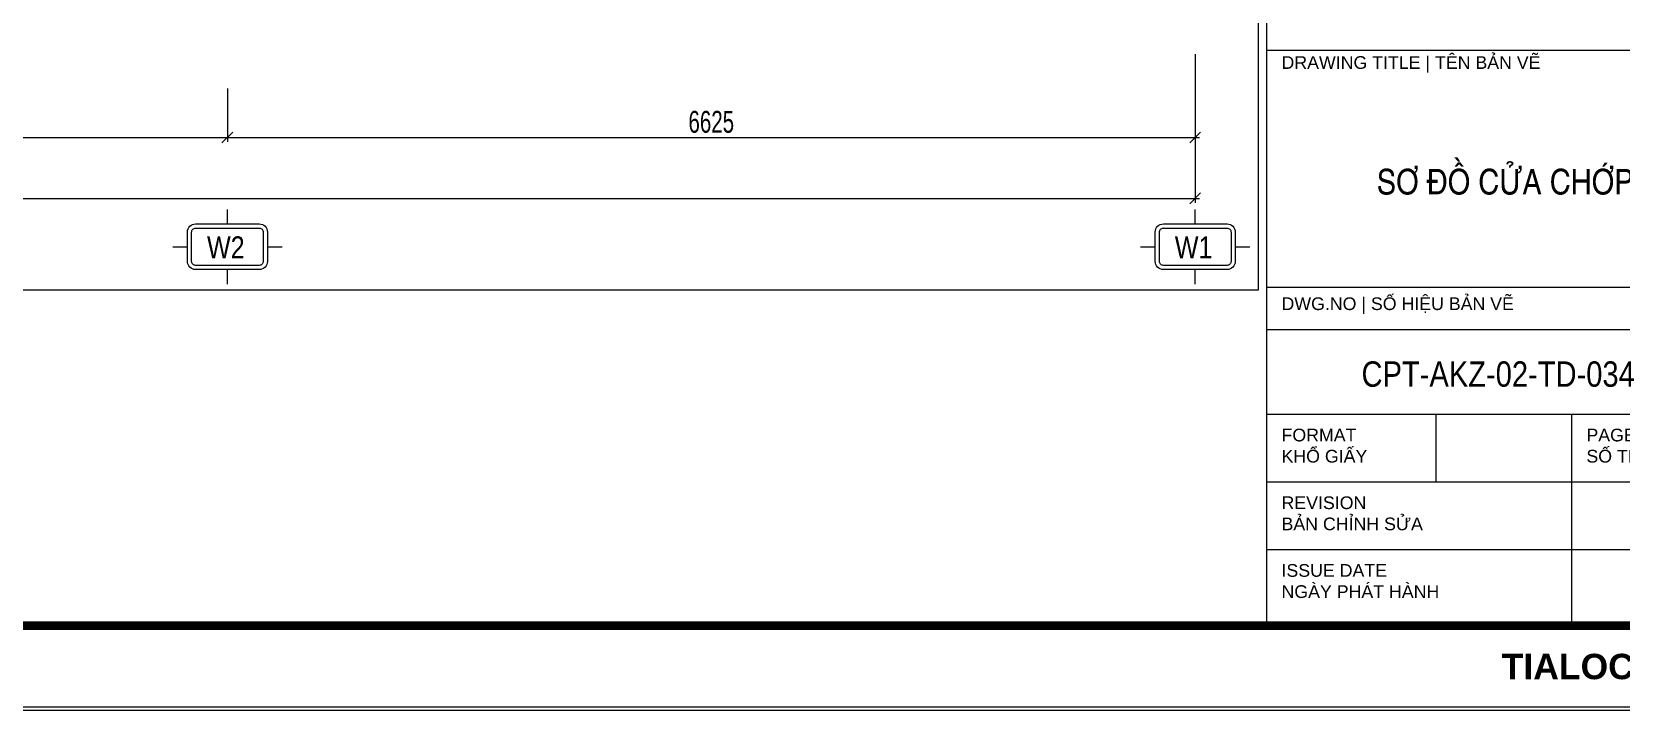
# Model space of a CAD drawing. Header units: inches. Extents: x 340055 to 349452, y -34649 to -30845.
# Drawn here: x 344599.8 to 344817.4, y -33835.7 to -33742.8 of the extents above; entities that cross this region are included whole.
import ezdxf
from ezdxf.enums import TextEntityAlignment as Align

# ---------------------------------------------------------------- set-up
doc = ezdxf.new("R2010")
doc.units = ezdxf.units.IN
doc.header["$MEASUREMENT"] = 0
for name, color, linetype in [('0 @ 1', 7, 'Continuous'), ('3', 3, 'Continuous'), ('7', 7, 'Continuous'), ('8', 8, 'Continuous'), ('NET IN', 3, 'Continuous')]:
    doc.layers.add(name, color=color, linetype=linetype)
doc.layers.add('Cover text', color=7, linetype='Continuous', true_color=0x52370f)
for name, color, linetype, lineweight in [('TL-TIILE BLOCK A2$0$TL-TITLE BLOCK - TEXT @ 1', 7, 'Continuous', 25), ('TL-TIILE BLOCK A2$0$TL-TITLE BLOCK 1', 7, 'Continuous', 50), ('TL-TIILE BLOCK A2$0$TL-TITLE BLOCK 2', 7, 'Continuous', 25)]:
    doc.layers.add(name, color=color, linetype=linetype, lineweight=lineweight)
doc.styles.add('hx2', font='')
doc.styles.add('ST1H', font='vnshxh.shx', dxfattribs={"width": 0.7})
doc.styles.add('TIEU DE', font='', dxfattribs={"width": 0.8})
doc.styles.add('TL-TIILE BLOCK A2$0$MEP-TEXT T.BLOCK 1', font='arial.ttf', dxfattribs={"height": 1.5})
doc.styles.add('TL-TIILE BLOCK A2$0$MEP-TEXT T.BLOCK 3', font='arial.ttf', dxfattribs={"height": 3})
doc.styles.get('hx2').set_extended_font_data('.VnArial NarrowH')
doc.styles.get('TIEU DE').set_extended_font_data('.VnArial NarrowH')
doc.dimstyles.new('50', dxfattribs={"dimtxt": 3, "dimasz": 1.5, "dimexe": 0.6, "dimexo": 0, "dimtad": 1, "dimdec": 0, "dimlfac": 50, "dimzin": 0, "dimdsep": 46, "dimtxsty": 'ST1H', "dimblk": 'OBLIQUE', "dimcen": 1, "dimdle": 0.6, "dimclrd": 8, "dimclre": 8, "dimclrt": 3, "dimadec": 0, "dimazin": 0, "dimtfac": 1, "dimtdec": 0, "dimtix": 1, "dimtofl": 0, "dimtmove": 0, "dimatfit": 3, "dimfxl": 0, "dimtolj": 1, "dimtzin": 0, "dimlwd": -1, "dimlwe": -1, "dimarcsym": 0})

# ---------------------------------------------------------------- blocks, each defined once
blk = doc.blocks.new('TENTRUC')
at = {"layer": '7'}
for p, q in [((0, 8.27), (0, 10.26)), ((-7.48, 5.13), (-5.48, 5.13)), ((5.48, 5.13), (7.48, 5.13)), ((0, 0), (0, 2))]:
    blk.add_line(p, q, dxfattribs=at)
blk.add_lwpolyline([(-4.36, 8.27), (4.36, 8.27, -0.414214), (5.48, 7.14), (5.48, 3.12, -0.414214), (4.36, 2), (-4.36, 2, -0.414214), (-5.48, 3.12), (-5.48, 7.14, -0.414214)], format="xyb", close=True, dxfattribs=at)
at = {"layer": '8', "ltscale": 15}
blk.add_lwpolyline([(-4.36, 7.68), (4.36, 7.68, -0.414214), (4.9, 7.14), (4.9, 3.12, -0.414214), (4.36, 2.58), (-4.36, 2.58, -0.414214), (-4.9, 3.12), (-4.9, 7.14, -0.414214)], format="xyb", close=True, dxfattribs=at)
at = {"layer": '3', "style": 'hx2'}
blk.add_attdef('TR', text='', height=2.9, dxfattribs=at).set_placement((-0.16, 3.83), align=Align.CENTER)
blk = doc.blocks.new('_Oblique')
at = {"color": 0, "linetype": 'ByBlock', "lineweight": -2}
blk.add_line((-0.5, -0.5), (0.5, 0.5), dxfattribs=at)
blk = doc.blocks.new('*D303')
at = {"color": 8, "transparency": 16777216}
for p, q in [((344494.03, -33750.54), (344494.03, -33757.85)), ((344626.53, -33750.54), (344626.53, -33757.85)), ((344493.43, -33757.25), (344627.13, -33757.25))]:
    blk.add_line(p, q, dxfattribs=at)
at = {"layer": 'Defpoints', "color": 0, "transparency": 16777216}
for p in [(344494.03, -33750.54), (344626.53, -33750.54), (344626.53, -33757.25)]:
    blk.add_point(p, dxfattribs=at)
at = {"color": 8, "transparency": 16777216, "xscale": 1.5, "yscale": 1.5, "zscale": 1.5, "rotation": 180}
blk.add_blockref('_Oblique', (344494.03, -33757.25), dxfattribs=at)
at = {"color": 8, "transparency": 16777216, "xscale": 1.5, "yscale": 1.5, "zscale": 1.5}
blk.add_blockref('_Oblique', (344626.53, -33757.25), dxfattribs=at)
at = {"color": 3, "transparency": 16777216, "insert": (344560.28, -33755.12), "char_height": 3, "attachment_point": 5, "style": 'ST1H'}
blk.add_mtext('\\A1;6625', dxfattribs=at)
blk = doc.blocks.new('*D304')
at = {"color": 8, "transparency": 16777216}
for p, q in [((344759.03, -33745.81), (344759.03, -33757.85)), ((344626.54, -33750.54), (344626.54, -33757.85)), ((344625.94, -33757.25), (344759.63, -33757.25))]:
    blk.add_line(p, q, dxfattribs=at)
at = {"layer": 'Defpoints', "color": 0, "transparency": 16777216}
for p in [(344759.03, -33745.81), (344626.54, -33750.54), (344759.03, -33757.25)]:
    blk.add_point(p, dxfattribs=at)
at = {"color": 8, "transparency": 16777216, "xscale": 1.5, "yscale": 1.5, "zscale": 1.5, "rotation": 180}
blk.add_blockref('_Oblique', (344626.54, -33757.25), dxfattribs=at)
at = {"color": 8, "transparency": 16777216, "xscale": 1.5, "yscale": 1.5, "zscale": 1.5}
blk.add_blockref('_Oblique', (344759.03, -33757.25), dxfattribs=at)
at = {"color": 3, "transparency": 16777216, "insert": (344692.78, -33755.12), "char_height": 3, "attachment_point": 5, "style": 'ST1H'}
blk.add_mtext('\\A1;6625', dxfattribs=at)
blk = doc.blocks.new('*D305')
at = {"color": 8, "transparency": 16777216}
for p, q in [((344229.04, -33750.54), (344229.04, -33766.19)), ((344759.03, -33750.54), (344759.03, -33766.19)), ((344228.44, -33765.59), (344759.63, -33765.59))]:
    blk.add_line(p, q, dxfattribs=at)
at = {"layer": 'Defpoints', "color": 0, "transparency": 16777216}
for p in [(344229.04, -33750.54), (344759.03, -33750.54), (344759.03, -33765.59)]:
    blk.add_point(p, dxfattribs=at)
at = {"color": 8, "transparency": 16777216, "xscale": 1.5, "yscale": 1.5, "zscale": 1.5, "rotation": 180}
blk.add_blockref('_Oblique', (344229.04, -33765.59), dxfattribs=at)
at = {"color": 8, "transparency": 16777216, "xscale": 1.5, "yscale": 1.5, "zscale": 1.5}
blk.add_blockref('_Oblique', (344759.03, -33765.59), dxfattribs=at)
at = {"color": 3, "transparency": 16777216, "insert": (344494.04, -33763.46), "char_height": 3, "attachment_point": 5, "style": 'ST1H'}
blk.add_mtext('\\A1;26500', dxfattribs=at)
blk = doc.blocks.new('kt kien truc 1')
at = {"layer": 'Defpoints', "color": 8}
blk.add_lwpolyline([(0, 0), (594, 0), (594, 420), (0, 420)], close=True, dxfattribs=at)
at = {"layer": 'TL-TIILE BLOCK A2$0$TL-TITLE BLOCK 1', "const_width": 1}
blk.add_lwpolyline([(20, 10), (579, 10), (584, 15), (584, 405), (579, 410), (20, 410), (15, 405), (15, 15)], close=True, dxfattribs=at)
at = {"layer": 'TL-TIILE BLOCK A2$0$TL-TITLE BLOCK 2'}
for p, q in [((509, 410), (509, 10)), ((509, 78), (584, 78)), ((509, 50), (584, 50)), ((509, 45), (584, 45)), ((509, 35), (584, 35)), ((529, 35), (529, 27)), ((545, 35), (545, 10)), ((509, 27), (584, 27)), ((509, 19), (584, 19))]:
    blk.add_line(p, q, dxfattribs=at)
at = {"layer": '0 @ 1', "insert": (536.78, 6.67), "char_height": 3, "attachment_point": 1, "style": 'TL-TIILE BLOCK A2$0$MEP-TEXT T.BLOCK 3'}
blk.add_mtext_dynamic_manual_height_columns('\\pt15;{\\fArial|b1|i0|c0|p34;TIALOC CONFIDENTIAL}', width=49.3859, gutter_width=12.5, heights=[0], dxfattribs=at)
at = {"layer": 'TL-TIILE BLOCK A2$0$TL-TITLE BLOCK - TEXT @ 1', "char_height": 1.5, "attachment_point": 1, "style": 'TL-TIILE BLOCK A2$0$MEP-TEXT T.BLOCK 1'}
for s, width, insert in [('DRAWING TITLE | TÊN BẢN VẼ', 63.0963, (510.78, 77.29)), ('DWG.NO | SỐ HIỆU BẢN VẼ', 37.618, (510.78, 48.79)), ('FORMAT', 21.1246, (510.78, 33.27)), ('PAGE NO.', 21.1246, (546.78, 33.27)), ('KHỔ GIẤY', 31.0296, (510.78, 30.77)), ('SỐ TRANG', 31.0296, (546.78, 30.77)), ('REVISION', 21.1246, (510.78, 25.27)), ('BẢN CHỈNH SỬA', 31.0296, (510.78, 22.77)), ('ISSUE DATE', 21.1246, (510.78, 17.27)), ('NGÀY PHÁT HÀNH', 31.0296, (510.78, 14.77))]:
    blk.add_mtext_dynamic_manual_height_columns(s, width=width, gutter_width=15, heights=[0], dxfattribs=dict(at, insert=insert))

msp = doc.modelspace()

# ---------------------------------------------------------------- linework, layer by layer
at = {"color": 8}
msp.add_lwpolyline([(344767.7032, -33593.2478), (344198.3653, -33593.2478), (344198.3653, -33778.1197), (344767.7032, -33778.1197)], close=True, dxfattribs=at)
at = {"layer": 'NET IN'}
msp.add_lwpolyline([(344178.5705, -33348.7137), (344867.3504, -33348.7137), (344867.3504, -33835.3143), (344178.5705, -33835.3143)], close=True, dxfattribs=at)

# ---------------------------------------------------------------- block references
at = {"layer": '3'}
ref = msp.add_blockref('kt kien truc 1', (344178.5705, -33835.7298), dxfattribs=dict(at, xscale=1.159562065285868, yscale=1.159562065285868, zscale=1.159562065285868))
ref.add_attrib('TENBANVE', 'S¥ §å CöA CHíP TRôC W1/X0', dxfattribs={"layer": 'Cover text', "ltscale": 0.5, "height": 3.478686, "style": 'TIEU DE'}).set_placement((344814.076, -33763.297), align=Align.MIDDLE_CENTER)
ref.add_attrib('STT', 'CPT-AKZ-02-TD-034', dxfattribs={"layer": 'Cover text', "ltscale": 0.5, "height": 3.478686, "style": 'TIEU DE'}).set_placement((344800.5134, -33789.6643), align=Align.MIDDLE_CENTER)
ref = msp.add_blockref('TENTRUC', (344626.5361, -33777.3533), dxfattribs=at)
ref.add_attrib('TR', 'W2', dxfattribs={"layer": '0', "height": 3, "style": 'hx2'}).set_placement((344626.3198, -33773.8), align=Align.CENTER)
ref = msp.add_blockref('TENTRUC', (344759.037, -33777.3533), dxfattribs=at)
ref.add_attrib('TR', 'W1', dxfattribs={"layer": '0', "height": 3, "style": 'hx2'}).set_placement((344758.8207, -33773.8), align=Align.CENTER)

# ---------------------------------------------------------------- dimensions: what is measured, and where the dimension line sits
at = {"color": 8}
for base, p1, p2, picture, middle in [((344759.0311, -33757.2483), (344626.5361, -33750.5379), (344759.0311, -33745.8095), '*D304', (344692.7836, -33755.1233)), ((344759.0311, -33765.58832), (344229.04109, -33750.53795), (344759.0311, -33750.53795), '*D305', (344494.0361, -33763.46332)), ((344626.5261, -33757.2483), (344494.0311, -33750.5379), (344626.5261, -33750.5379), '*D303', (344560.2786, -33755.1233))]:
    dim = msp.add_linear_dim(base=base, p1=p1, p2=p2, dimstyle='50', dxfattribs=at)
    dim.commit()
    dim.dimension.update_dxf_attribs({"geometry": picture, "text_midpoint": middle})

doc.saveas('drawing.dxf')
